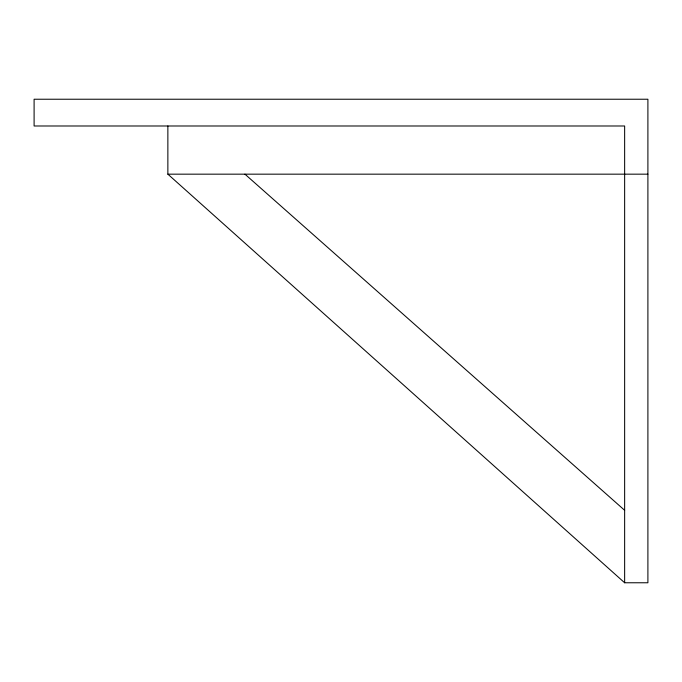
<?xml version="1.0" encoding="UTF-8"?>
<svg xmlns="http://www.w3.org/2000/svg" width="682" height="682" viewBox="0 0 682 682"><rect width="100%" height="100%" fill="white"/><g stroke="black" fill="none" stroke-linecap="round" stroke-linejoin="round"><path stroke-width="1.02" d="M167.866 125.991L167.866 174.166L647.9 174.166M624.644 582.769L647.9 582.769L647.9 99.231L34.1 99.231L34.1 125.991L624.644 125.991L624.644 582.769L167.866 174.166M244.94 174.166L624.644 510.289"/></g></svg>
